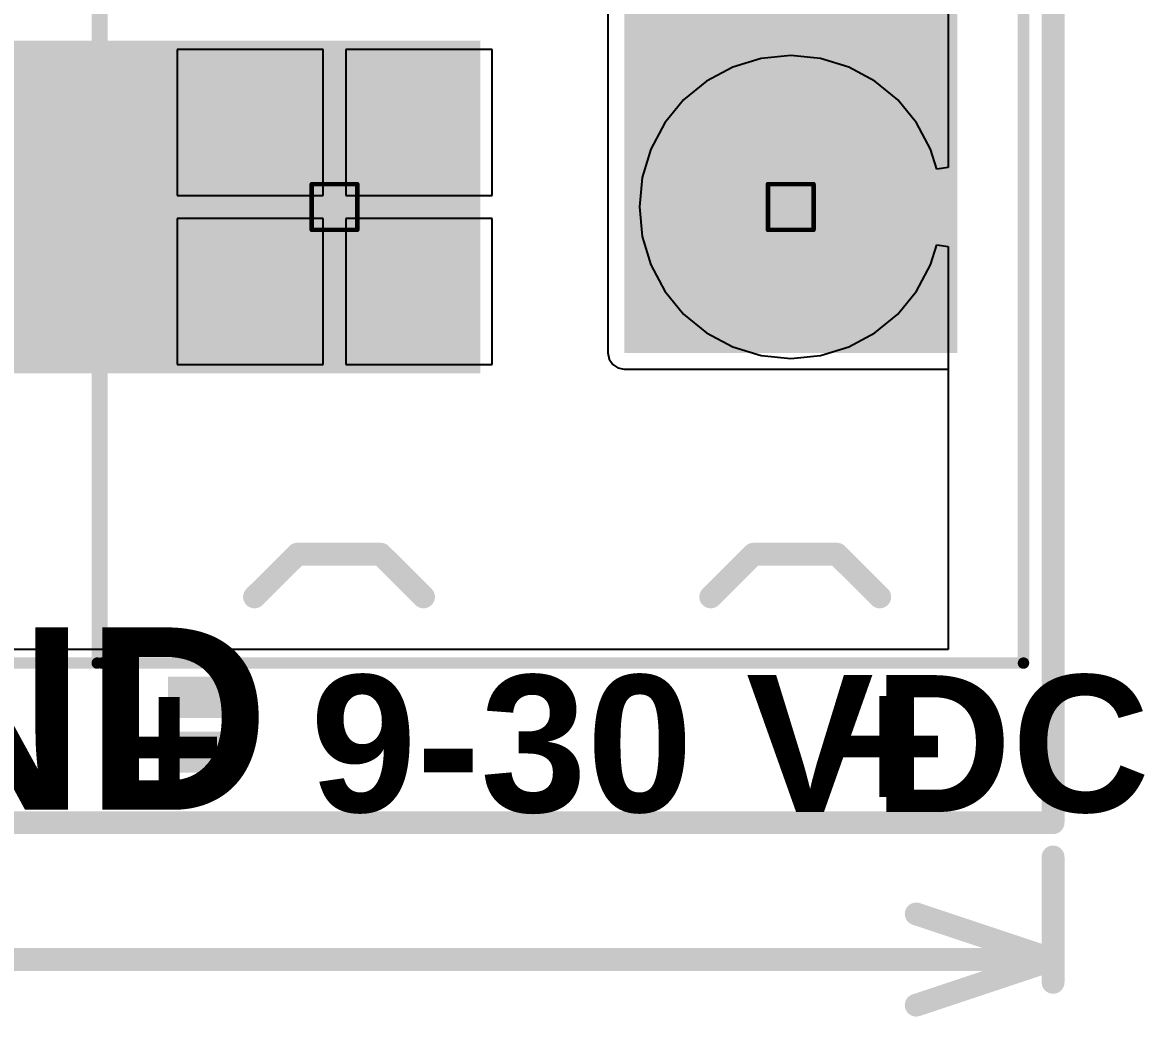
# Model space of a CAD drawing. Header units: inches. Extents: x -8 to 210, y -39 to 109.
# Drawn here: x 76.26 to 88.75, y -2.16 to 8.91 of the extents above; entities that cross this region are included whole.
import ezdxf

# ---------------------------------------------------------------- set-up
doc = ezdxf.new("R2010")
doc.units = ezdxf.units.IN
for name, color, linetype in [('Bottom Layer', 5, 'Continuous'), ('Bottom Solder', 6, 'Continuous'), ('Dimension', 6, 'Continuous'), ('Drill Drawing', 1, 'Continuous'), ('Multi-Layer', 9, 'Continuous'), ('Pad Holes', 156, 'Continuous'), ('Top Board_outline-Bottom 3D Body', 216, 'Continuous'), ('Top Layer', 1, 'Continuous'), ('Top Overlay', 2, 'Continuous'), ('Top Solder', 216, 'Continuous')]:
    doc.layers.add(name, color=color, linetype=linetype)
doc.styles.add('Arial_Bold', font='', dxfattribs={"height": 0.2})
doc.styles.get('Arial_Bold').set_extended_font_data('Arial', bold=True)

# ---------------------------------------------------------------- blocks, each defined once
blk = doc.blocks.new('DB128L_5_08_3P_BK_S_89')
at = {"layer": 'Top Overlay'}
for points in [[(7.671, -5.08, 0.127, 0.127, 0), (7.671, 5.131, 0.127, 0.127, 0)], [(-7.671, -5.08, 0.127, 0.127, 0), (7.671, -5.08, 0.127, 0.127, 0)]]:
    blk.add_lwpolyline(points, format="xyseb", dxfattribs=at)
blk.add_lwpolyline([(7.639, -5.08, 0.0635, 0.0635, 1), (7.703, -5.08, 0.0635, 0.0635, 1)], format="xyseb", close=True, dxfattribs=at)
blk.add_lwpolyline([(7.639, -5.08, 0.0635, 0.0635, 1), (7.703, -5.08, 0.0635, 0.0635, 1)], format="xyseb", close=True, dxfattribs=at)
blk = doc.blocks.new('DB128L_5_08_2P_BK_S_94')
at = {"layer": 'Bottom Layer'}
blk.add_hatch(color=5, dxfattribs=at).paths.add_polyline_path([(-1.04, 1.5), (-1.04, -1.5), (-4.04, -1.5), (-4.04, 1.5)])
h = blk.add_hatch(color=5, dxfattribs=at)
edge = h.paths.add_edge_path()
edge.add_arc((2.54, 0), 1.5, 0, 360)
at = {"layer": 'Bottom Solder'}
blk.add_hatch(color=6, dxfattribs=at).paths.add_polyline_path([(-0.938, 1.602), (-0.938, -1.602), (-4.142, -1.602), (-4.142, 1.602)])
h = blk.add_hatch(color=6, dxfattribs=at)
edge = h.paths.add_edge_path()
edge.add_arc((2.54, 0), 1.602, 0, 360)
at = {"layer": 'Multi-Layer'}
blk.add_hatch(color=9, dxfattribs=at).paths.add_polyline_path([(-1.04, 1.5), (-1.04, -1.5), (-4.04, -1.5), (-4.04, 1.5)])
h = blk.add_hatch(color=9, dxfattribs=at)
edge = h.paths.add_edge_path()
edge.add_arc((2.54, 0), 1.5, 0, 360)
at = {"layer": 'Pad Holes'}
h = blk.add_hatch(color=7, dxfattribs=at)
edge = h.paths.add_edge_path()
edge.add_arc((-2.54, 0), 0.8, 0, 360)
h = blk.add_hatch(color=7, dxfattribs=at)
edge = h.paths.add_edge_path()
edge.add_arc((2.54, 0), 0.8, 0, 360)
at = {"layer": 'Top Layer'}
blk.add_hatch(color=1, dxfattribs=at).paths.add_polyline_path([(-1.04, 1.5), (-1.04, -1.5), (-4.04, -1.5), (-4.04, 1.5)])
h = blk.add_hatch(color=1, dxfattribs=at)
edge = h.paths.add_edge_path()
edge.add_arc((2.54, 0), 1.5, 0, 360)
at = {"layer": 'Top Solder'}
blk.add_hatch(color=216, dxfattribs=at).paths.add_polyline_path([(-0.938, 1.602), (-0.938, -1.602), (-4.142, -1.602), (-4.142, 1.602)])
h = blk.add_hatch(color=216, dxfattribs=at)
edge = h.paths.add_edge_path()
edge.add_arc((2.54, 0), 1.602, 0, 360)
at = {"layer": 'Top Overlay'}
for points in [[(-5.131, 5.131, 0.127, 0.127, 0), (5.131, 5.131, 0.127, 0.127, 0)], [(-5.131, -5.08, 0.127, 0.127, 0), (-5.131, 5.131, 0.127, 0.127, 0)], [(5.131, -5.08, 0.127, 0.127, 0), (5.131, 5.131, 0.127, 0.127, 0)], [(-3.431, -4.343, 0.254, 0.254, 0), (-2.954, -3.867, 0.254, 0.254, 0)], [(-2.954, -3.867, 0.254, 0.254, 0), (-2.026, -3.867, 0.254, 0.254, 0)], [(-2.026, -3.867, 0.254, 0.254, 0), (-1.549, -4.343, 0.254, 0.254, 0)], [(1.649, -4.343, 0.254, 0.254, 0), (2.126, -3.867, 0.254, 0.254, 0)], [(2.126, -3.867, 0.254, 0.254, 0), (3.054, -3.867, 0.254, 0.254, 0)], [(3.054, -3.867, 0.254, 0.254, 0), (3.531, -4.343, 0.254, 0.254, 0)], [(-5.131, -5.08, 0.127, 0.127, 0), (5.131, -5.08, 0.127, 0.127, 0)]]:
    blk.add_lwpolyline(points, format="xyseb", dxfattribs=at)
for points in [[(-5.163, 5.131, 0.0635, 0.0635, 1), (-5.099, 5.131, 0.0635, 0.0635, 1)], [(-5.163, 5.131, 0.0635, 0.0635, 1), (-5.099, 5.131, 0.0635, 0.0635, 1)], [(5.099, 5.131, 0.0635, 0.0635, 1), (5.163, 5.131, 0.0635, 0.0635, 1)], [(5.099, 5.131, 0.0635, 0.0635, 1), (5.163, 5.131, 0.0635, 0.0635, 1)], [(-3.018, -3.867, 0.127, 0.127, 1), (-2.891, -3.867, 0.127, 0.127, 1)], [(-3.018, -3.867, 0.127, 0.127, 1), (-2.891, -3.867, 0.127, 0.127, 1)], [(-2.09, -3.867, 0.127, 0.127, 1), (-1.963, -3.867, 0.127, 0.127, 1)], [(-2.09, -3.867, 0.127, 0.127, 1), (-1.963, -3.867, 0.127, 0.127, 1)], [(2.062, -3.867, 0.127, 0.127, 1), (2.189, -3.867, 0.127, 0.127, 1)], [(2.062, -3.867, 0.127, 0.127, 1), (2.189, -3.867, 0.127, 0.127, 1)], [(2.99, -3.867, 0.127, 0.127, 1), (3.117, -3.867, 0.127, 0.127, 1)], [(2.99, -3.867, 0.127, 0.127, 1), (3.117, -3.867, 0.127, 0.127, 1)], [(-3.495, -4.343, 0.127, 0.127, 1), (-3.368, -4.343, 0.127, 0.127, 1)], [(-1.613, -4.343, 0.127, 0.127, 1), (-1.486, -4.343, 0.127, 0.127, 1)], [(1.585, -4.343, 0.127, 0.127, 1), (1.712, -4.343, 0.127, 0.127, 1)], [(3.467, -4.343, 0.127, 0.127, 1), (3.594, -4.343, 0.127, 0.127, 1)], [(-5.163, -5.08, 0.0635, 0.0635, 1), (-5.099, -5.08, 0.0635, 0.0635, 1)], [(-5.163, -5.08, 0.0635, 0.0635, 1), (-5.099, -5.08, 0.0635, 0.0635, 1)], [(5.099, -5.08, 0.0635, 0.0635, 1), (5.163, -5.08, 0.0635, 0.0635, 1)], [(5.099, -5.08, 0.0635, 0.0635, 1), (5.163, -5.08, 0.0635, 0.0635, 1)]]:
    blk.add_lwpolyline(points, format="xyseb", close=True, dxfattribs=at)

msp = doc.modelspace()

# ---------------------------------------------------------------- hatches: boundary and pattern name
at = {"layer": 'Bottom Layer'}
for points in [[(82.956, 5.232), (86.665, 5.232), (86.665, 12.954), (82.956, 12.954)], [(81.356, 5.004), (81.356, 8.712), (72.72, 8.712), (72.72, 5.004)]]:
    msp.add_hatch(color=5, dxfattribs=at).paths.add_polyline_path(points)
at = {"layer": 'Top Overlay'}
for points in [[(77.876, 1.168), (78.791, 1.168), (78.791, 1.626), (77.876, 1.626)], [(77.775, 0.559), (78.689, 0.559), (78.689, 1.016), (77.775, 1.016)]]:
    msp.add_hatch(color=2, dxfattribs=at).paths.add_polyline_path(points)

# ---------------------------------------------------------------- linework, layer by layer
at = {"layer": 'Bottom Layer'}
for p, q in [((82.775, 12.954), (82.775, 5.232)), ((79.604, 8.612), (77.977, 8.612)), ((77.977, 8.612), (77.977, 6.985)), ((79.604, 6.985), (79.604, 8.612)), ((81.485, 8.612), (79.858, 8.612)), ((79.858, 8.612), (79.858, 6.985)), ((81.485, 6.985), (81.485, 8.612)), ((77.977, 6.985), (79.604, 6.985)), ((79.858, 6.985), (81.485, 6.985)), ((79.604, 6.731), (77.977, 6.731)), ((77.977, 6.731), (77.977, 5.104)), ((79.604, 5.104), (79.604, 6.731)), ((81.485, 6.731), (79.858, 6.731)), ((79.858, 6.731), (79.858, 5.104)), ((81.485, 5.104), (81.485, 6.731)), ((82.775, 5.232), (82.789, 5.163)), ((82.789, 5.163), (82.828, 5.104)), ((77.977, 5.104), (79.604, 5.104)), ((79.858, 5.104), (81.485, 5.104)), ((82.828, 5.104), (82.887, 5.065)), ((82.887, 5.065), (82.956, 5.051)), ((82.956, 5.051), (86.563, 5.051)), ((86.563, 5.051), (86.563, 1.931)), ((86.563, 1.931), (16.789, 1.931))]:
    msp.add_line(p, q, dxfattribs=at)
at = {"layer": 'Dimension'}
for points in [[(87.732, -1.778, 0.254, 0.254, 0), (87.732, -0.381, 0.254, 0.254, 0)], [(86.208, -1.016, 0.254, 0.254, 0), (87.732, -1.524, 0.254, 0.254, 0)], [(50.722, -1.524, 0.254, 0.254, 0), (87.732, -1.524, 0.254, 0.254, 0)], [(86.208, -2.032, 0.254, 0.254, 0), (87.732, -1.524, 0.254, 0.254, 0)]]:
    msp.add_lwpolyline(points, format="xyseb", dxfattribs=at)
for points in [[(87.668, -0.381, 0.127, 0.127, 1), (87.795, -0.381, 0.127, 0.127, 1)], [(86.144, -1.016, 0.127, 0.127, 1), (86.271, -1.016, 0.127, 0.127, 1)], [(87.668, -1.524, 0.127, 0.127, 1), (87.795, -1.524, 0.127, 0.127, 1)], [(87.668, -1.524, 0.127, 0.127, 1), (87.795, -1.524, 0.127, 0.127, 1)], [(87.668, -1.524, 0.127, 0.127, 1), (87.795, -1.524, 0.127, 0.127, 1)], [(87.668, -1.778, 0.127, 0.127, 1), (87.795, -1.778, 0.127, 0.127, 1)], [(86.144, -2.032, 0.127, 0.127, 1), (86.271, -2.032, 0.127, 0.127, 1)]]:
    msp.add_lwpolyline(points, format="xyseb", close=True, dxfattribs=at)
at = {"layer": 'Drill Drawing'}
for points in [[(79.477, 7.112, 0.0508, 0.0508, 0), (79.985, 7.112, 0.0508, 0.0508, 0)], [(79.477, 6.604, 0.0508, 0.0508, 0), (79.477, 7.112, 0.0508, 0.0508, 0)], [(79.985, 6.604, 0.0508, 0.0508, 0), (79.985, 7.112, 0.0508, 0.0508, 0)], [(84.557, 7.112, 0.0508, 0.0508, 0), (85.065, 7.112, 0.0508, 0.0508, 0)], [(84.557, 6.604, 0.0508, 0.0508, 0), (84.557, 7.112, 0.0508, 0.0508, 0)], [(85.065, 6.604, 0.0508, 0.0508, 0), (85.065, 7.112, 0.0508, 0.0508, 0)], [(79.477, 6.604, 0.0508, 0.0508, 0), (79.985, 6.604, 0.0508, 0.0508, 0)], [(84.557, 6.604, 0.0508, 0.0508, 0), (85.065, 6.604, 0.0508, 0.0508, 0)]]:
    msp.add_lwpolyline(points, format="xyseb", dxfattribs=at)
for points in [[(79.464, 7.112, 0.0254, 0.0254, 1), (79.489, 7.112, 0.0254, 0.0254, 1)], [(79.464, 7.112, 0.0254, 0.0254, 1), (79.489, 7.112, 0.0254, 0.0254, 1)], [(79.972, 7.112, 0.0254, 0.0254, 1), (79.997, 7.112, 0.0254, 0.0254, 1)], [(79.972, 7.112, 0.0254, 0.0254, 1), (79.997, 7.112, 0.0254, 0.0254, 1)], [(84.544, 7.112, 0.0254, 0.0254, 1), (84.569, 7.112, 0.0254, 0.0254, 1)], [(84.544, 7.112, 0.0254, 0.0254, 1), (84.569, 7.112, 0.0254, 0.0254, 1)], [(85.052, 7.112, 0.0254, 0.0254, 1), (85.077, 7.112, 0.0254, 0.0254, 1)], [(85.052, 7.112, 0.0254, 0.0254, 1), (85.077, 7.112, 0.0254, 0.0254, 1)], [(79.464, 6.604, 0.0254, 0.0254, 1), (79.489, 6.604, 0.0254, 0.0254, 1)], [(79.464, 6.604, 0.0254, 0.0254, 1), (79.489, 6.604, 0.0254, 0.0254, 1)], [(79.972, 6.604, 0.0254, 0.0254, 1), (79.997, 6.604, 0.0254, 0.0254, 1)], [(79.972, 6.604, 0.0254, 0.0254, 1), (79.997, 6.604, 0.0254, 0.0254, 1)], [(84.544, 6.604, 0.0254, 0.0254, 1), (84.569, 6.604, 0.0254, 0.0254, 1)], [(84.544, 6.604, 0.0254, 0.0254, 1), (84.569, 6.604, 0.0254, 0.0254, 1)], [(85.052, 6.604, 0.0254, 0.0254, 1), (85.077, 6.604, 0.0254, 0.0254, 1)], [(85.052, 6.604, 0.0254, 0.0254, 1), (85.077, 6.604, 0.0254, 0.0254, 1)]]:
    msp.add_lwpolyline(points, format="xyseb", close=True, dxfattribs=at)
at = {"layer": 'Top Board_outline-Bottom 3D Body'}
for points in [[(87.732, 62.484, 0.254, 0.254, 0), (87.732, 0, 0.254, 0.254, 0)], [(0, 0, 0.254, 0.254, 0), (87.732, 0, 0.254, 0.254, 0)]]:
    msp.add_lwpolyline(points, format="xyseb", dxfattribs=at)
msp.add_lwpolyline([(87.668, 0, 0.127, 0.127, 1), (87.795, 0, 0.127, 0.127, 1)], format="xyseb", close=True, dxfattribs=at)
msp.add_lwpolyline([(87.668, 0, 0.127, 0.127, 1), (87.795, 0, 0.127, 0.127, 1)], format="xyseb", close=True, dxfattribs=at)
at = {"layer": 'Top Layer'}
for p, q in [((86.563, 14.034), (86.563, 7.298)), ((79.604, 8.612), (77.977, 8.612)), ((77.977, 8.612), (77.977, 6.985)), ((79.604, 6.985), (79.604, 8.612)), ((81.485, 8.612), (79.858, 8.612)), ((79.858, 8.612), (79.858, 6.985)), ((81.485, 6.985), (81.485, 8.612)), ((84.482, 8.512), (84.165, 8.416)), ((84.811, 8.544), (84.482, 8.512)), ((85.14, 8.512), (84.811, 8.544)), ((85.456, 8.416), (85.14, 8.512)), ((84.165, 8.416), (83.874, 8.26)), ((85.747, 8.26), (85.456, 8.416)), ((83.874, 8.26), (83.618, 8.05)), ((86.003, 8.05), (85.747, 8.26)), ((83.618, 8.05), (83.409, 7.795)), ((86.212, 7.795), (86.003, 8.05)), ((83.409, 7.795), (83.253, 7.503)), ((86.368, 7.503), (86.212, 7.795)), ((83.253, 7.503), (83.157, 7.187)), ((86.436, 7.279), (86.368, 7.503)), ((86.563, 7.298), (86.436, 7.279)), ((83.157, 7.187), (83.125, 6.858)), ((77.977, 6.985), (79.604, 6.985)), ((79.858, 6.985), (81.485, 6.985)), ((83.125, 6.858), (83.157, 6.529)), ((79.604, 6.731), (77.977, 6.731)), ((77.977, 6.731), (77.977, 5.104)), ((79.604, 5.104), (79.604, 6.731)), ((81.485, 6.731), (79.858, 6.731)), ((79.858, 6.731), (79.858, 5.104)), ((81.485, 5.104), (81.485, 6.731)), ((83.157, 6.529), (83.253, 6.213)), ((86.368, 6.213), (86.436, 6.437)), ((86.436, 6.437), (86.563, 6.418)), ((86.563, 6.418), (86.563, 1.931)), ((83.253, 6.213), (83.409, 5.921)), ((86.212, 5.921), (86.368, 6.213)), ((83.409, 5.921), (83.618, 5.666)), ((86.003, 5.666), (86.212, 5.921)), ((83.618, 5.666), (83.874, 5.456)), ((85.747, 5.456), (86.003, 5.666)), ((83.874, 5.456), (84.165, 5.3)), ((85.456, 5.3), (85.747, 5.456)), ((84.165, 5.3), (84.482, 5.204)), ((85.14, 5.204), (85.456, 5.3)), ((84.482, 5.204), (84.811, 5.172)), ((84.811, 5.172), (85.14, 5.204)), ((77.977, 5.104), (79.604, 5.104)), ((79.858, 5.104), (81.485, 5.104)), ((86.563, 1.931), (17.98, 1.931))]:
    msp.add_line(p, q, dxfattribs=at)

# ---------------------------------------------------------------- block references
for name, p in [('DB128L_5_08_3P_BK_S_89', (69.418, 6.858)), ('DB128L_5_08_2P_BK_S_94', (82.271, 6.858))]:
    msp.add_blockref(name, p)

# ---------------------------------------------------------------- texts
at = {"layer": 'Top Overlay', "style": 'Arial_Bold'}
for s, height, p in [('GND', 2.032, (72.698, 0.144)), (' 9-30 VDC', 1.524, (78.87, 0.12)), ('+', 1.524, (77.267, 0.102)), ('+', 1.524, (85.293, 0.112))]:
    msp.add_text(s, height=height, rotation=360, dxfattribs=at).set_placement(p)

doc.saveas('drawing.dxf')
